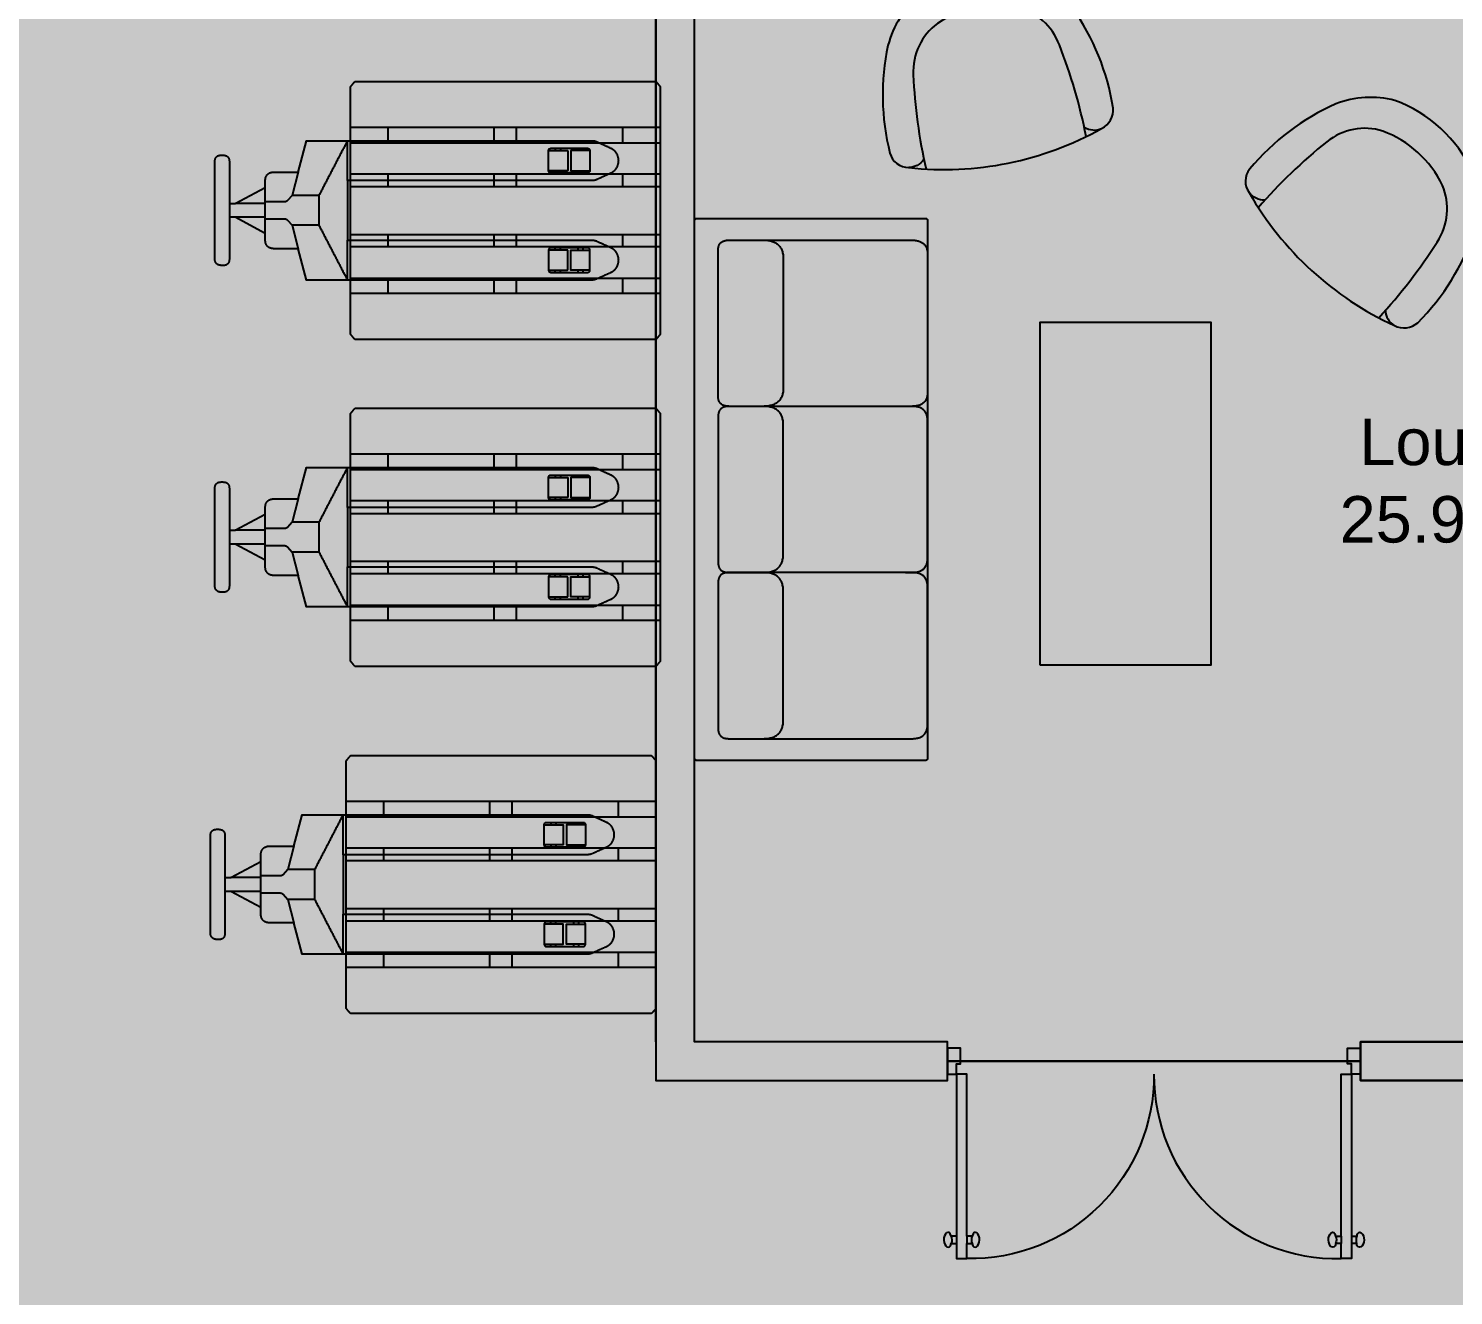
# Model space of a CAD drawing. Header units: metres. Extents: x -17 to 580, y -130 to 19.
# Drawn here: x 97.01 to 102.53, y -47.97 to -43.06 of the extents above; entities that cross this region are included whole.
import ezdxf

# ---------------------------------------------------------------- set-up
doc = ezdxf.new("R2010")
doc.units = ezdxf.units.M
for name, pattern in [('Lounge Zone', [0]), ('Storage Zone 02', [0]), ('Style Black Lines_2', [0]), ('Style Black Lines_4', [0]), ('Style Border  Fill_1', [0]), ('Style Border  Fill_3', [0]), ('Style Border  Fill_4', [0]), ('Style Grey Lines_2', [0]), ('White wall 15cm', [0])]:
    doc.linetypes.add(name, pattern=pattern)
for name, color, linetype, true_color in [('Annotations', 7, 'Continuous', 0x7a8bf7), ('Furniture', 7, 'Continuous', 0x7a8bf7), ('Imported blocks', 7, 'Continuous', 0x7a8bf7), ('Walls', 7, 'Continuous', 0xc7c7c7), ('Zones', 7, 'Continuous', 0x7a8bf7)]:
    doc.layers.add(name, color=color, linetype=linetype, true_color=true_color)
doc.styles.add('Default Tag', font='', dxfattribs={"height": 0.18})
doc.styles.get('Default Tag').set_extended_font_data('arial')

# ---------------------------------------------------------------- blocks, each defined once
blk = doc.blocks.new('Sofa basic L')
at = {"layer": 'Imported blocks', "transparency": 33554483}
h = blk.add_hatch(color=256, dxfattribs=at)
edge = h.paths.add_edge_path(flags=0)
edge.add_spline(control_points=[(-0.9917, -0.4254), (-0.9917, -0.4254), (-0.9918, -0.4254)], knot_values=[0, 0, 0, 1, 1, 1], degree=2, periodic=0)
edge.add_spline(control_points=[(-0.9918, -0.4254), (-1.0246, -0.4254), (-1.0574, -0.4254)], knot_values=[0, 0, 0, 1, 1, 1], degree=2, periodic=0)
edge.add_spline(control_points=[(-1.0574, -0.4254), (-1.0668, -0.4254), (-1.0668, -0.4153)], knot_values=[0, 0, 0, 1, 1, 1], degree=2, periodic=0)
edge.add_spline(control_points=[(-1.0668, -0.4153), (-1.0668, 0.0259), (-1.0668, 0.4671)], knot_values=[0, 0, 0, 1, 1, 1], degree=2, periodic=0)
edge.add_spline(control_points=[(-1.0668, 0.4671), (-1.0668, 0.4772), (-1.0574, 0.4772)], knot_values=[0, 0, 0, 1, 1, 1], degree=2, periodic=0)
edge.add_spline(control_points=[(-1.0574, 0.4772), (-0.2416, 0.4772), (1.0243, 0.4772)], knot_values=[0, 0, 0, 1, 1, 1], degree=2, periodic=0)
edge.add_spline(control_points=[(1.0243, 0.4772), (1.0337, 0.4772), (1.0337, 0.4671)], knot_values=[0, 0, 0, 1, 1, 1], degree=2, periodic=0)
edge.add_spline(control_points=[(1.0337, 0.4671), (1.0337, 0.0259), (1.0337, -0.4153)], knot_values=[0, 0, 0, 1, 1, 1], degree=2, periodic=0)
edge.add_spline(control_points=[(1.0337, -0.4153), (1.0337, -0.4254), (1.0243, -0.4254)], knot_values=[0, 0, 0, 1, 1, 1], degree=2, periodic=0)
edge.add_spline(control_points=[(1.0243, -0.4254), (0.9915, -0.4254), (0.9587, -0.4254)], knot_values=[0, 0, 0, 1, 1, 1], degree=2, periodic=0)
edge.add_spline(control_points=[(0.9587, -0.4254), (0.9586, -0.4254), (0.9586, -0.4254)], knot_values=[0, 0, 0, 1, 1, 1], degree=2, periodic=0)
edge.add_spline(control_points=[(0.9586, -0.4254), (0.9257, -0.4254), (0.8928, -0.4254)], knot_values=[0, 0, 0, 1, 1, 1], degree=2, periodic=0)
edge.add_spline(control_points=[(0.8928, -0.4254), (0.8926, -0.4254), (0.8924, -0.4254)], knot_values=[0, 0, 0, 1, 1, 1], degree=2, periodic=0)
edge.add_spline(control_points=[(0.8924, -0.4254), (0.7505, -0.4254), (0.6086, -0.4254)], knot_values=[0, 0, 0, 1, 1, 1], degree=2, periodic=0)
edge.add_spline(control_points=[(0.6086, -0.4254), (0.5042, -0.4254), (0.3622, -0.4254)], knot_values=[0, 0, 0, 1, 1, 1], degree=2, periodic=0)
edge.add_spline(control_points=[(0.3622, -0.4254), (0.3621, -0.4254), (0.3619, -0.4254)], knot_values=[0, 0, 0, 1, 1, 1], degree=2, periodic=0)
edge.add_spline(control_points=[(0.3619, -0.4254), (0.3054, -0.4254), (0.2489, -0.4254)], knot_values=[0, 0, 0, 1, 1, 1], degree=2, periodic=0)
edge.add_spline(control_points=[(0.2489, -0.4254), (0.2487, -0.4254), (0.2486, -0.4254)], knot_values=[0, 0, 0, 1, 1, 1], degree=2, periodic=0)
edge.add_spline(control_points=[(0.2486, -0.4254), (0.1066, -0.4254), (0.0022, -0.4254)], knot_values=[0, 0, 0, 1, 1, 1], degree=2, periodic=0)
edge.add_spline(control_points=[(0.0022, -0.4254), (-0.1397, -0.4254), (-0.2817, -0.4254)], knot_values=[0, 0, 0, 1, 1, 1], degree=2, periodic=0)
edge.add_spline(control_points=[(-0.2817, -0.4254), (-0.2818, -0.4254), (-0.282, -0.4254)], knot_values=[0, 0, 0, 1, 1, 1], degree=2, periodic=0)
edge.add_spline(control_points=[(-0.282, -0.4254), (-0.3385, -0.4254), (-0.395, -0.4254)], knot_values=[0, 0, 0, 1, 1, 1], degree=2, periodic=0)
edge.add_spline(control_points=[(-0.395, -0.4254), (-0.3952, -0.4254), (-0.3953, -0.4254)], knot_values=[0, 0, 0, 1, 1, 1], degree=2, periodic=0)
edge.add_spline(control_points=[(-0.3953, -0.4254), (-0.5373, -0.4254), (-0.6417, -0.4254)], knot_values=[0, 0, 0, 1, 1, 1], degree=2, periodic=0)
edge.add_spline(control_points=[(-0.6417, -0.4254), (-0.7836, -0.4254), (-0.9256, -0.4254)], knot_values=[0, 0, 0, 1, 1, 1], degree=2, periodic=0)
edge.add_spline(control_points=[(-0.9256, -0.4254), (-0.9257, -0.4254), (-0.9259, -0.4254)], knot_values=[0, 0, 0, 1, 1, 1], degree=2, periodic=0)
edge.add_spline(control_points=[(-0.9259, -0.4254), (-0.9588, -0.4254), (-0.9917, -0.4254)], knot_values=[0, 0, 0, 1, 1, 1], degree=2, periodic=0)
at = {"layer": 'Imported blocks'}
for points in [[(-1.0668, 0.4671), (-1.0668, 0.4772), (-1.0574, 0.4772)], [(-1.0668, -0.4153), (-1.0668, 0.0259), (-1.0668, 0.4671)], [(-1.0574, 0.4772), (-0.2416, 0.4772), (1.0243, 0.4772)], [(1.0243, 0.4772), (1.0337, 0.4772), (1.0337, 0.4671)], [(1.0337, 0.4671), (1.0337, 0.0259), (1.0337, -0.4153)], [(-0.943, 0.3863), (-0.9824, 0.3863), (-0.9824, 0.3438)], [(-0.9824, 0.3438), (-0.9824, 0.2922), (-0.9824, 0.2108)], [(-0.6417, 0.3863), (-0.7924, 0.3863), (-0.943, 0.3863)], [(-0.3779, 0.3863), (-0.5286, 0.3863), (-0.6417, 0.3863)], [(-0.3385, 0.3438), (-0.3385, 0.3863), (-0.3779, 0.3863)], [(-0.2991, 0.3863), (-0.3385, 0.3863), (-0.3385, 0.3438)], [(-0.3385, 0.2108), (-0.3385, 0.2922), (-0.3385, 0.3438)], [(-0.3385, 0.3438), (-0.3385, 0.2922), (-0.3385, 0.2108)], [(0.0022, 0.3863), (-0.1485, 0.3863), (-0.2991, 0.3863)], [(0.266, 0.3863), (0.1153, 0.3863), (0.0022, 0.3863)], [(0.3054, 0.3438), (0.3054, 0.3863), (0.266, 0.3863)], [(0.3054, 0.3438), (0.3054, 0.3863), (0.3448, 0.3863)], [(0.3054, 0.2108), (0.3054, 0.2922), (0.3054, 0.3438)], [(0.3054, 0.2108), (0.3054, 0.2922), (0.3054, 0.3438)], [(0.3448, 0.3863), (0.4954, 0.3863), (0.6086, 0.3863)], [(0.6086, 0.3863), (0.7592, 0.3863), (0.9099, 0.3863)], [(0.9099, 0.3863), (0.9493, 0.3863), (0.9493, 0.3438)], [(0.9493, 0.3438), (0.9493, 0.2922), (0.9493, 0.2108)], [(-0.9824, 0.2108), (-0.9824, 0.1984), (-0.9824, -0.3642)], [(-0.9824, 0.2108), (-0.9824, 0.1337), (-0.9095, 0.1337)], [(-0.4114, 0.1337), (-0.3385, 0.1337), (-0.3385, 0.2108)], [(-0.3385, -0.3394), (-0.3385, -0.0643), (-0.3385, 0.2108)], [(-0.3385, 0.2108), (-0.3385, 0.1337), (-0.2656, 0.1337)], [(0.2325, 0.1337), (0.3054, 0.1337), (0.3054, 0.2108)], [(0.3054, -0.3394), (0.3054, -0.0643), (0.3054, 0.2108)], [(0.3783, 0.1337), (0.3054, 0.1337), (0.3054, 0.2108)], [(0.9493, 0.2108), (0.9493, 0.1337), (0.8763, 0.1337)], [(0.9493, 0.2108), (0.9493, 0.1984), (0.9493, -0.3642)], [(-0.9095, 0.1337), (-0.7924, 0.1337), (-0.6417, 0.1337)], [(-0.6417, 0.1337), (-0.5286, 0.1337), (-0.4114, 0.1337)], [(-0.2656, 0.1337), (-0.1485, 0.1337), (0.0022, 0.1337)], [(0.0022, 0.1337), (0.1153, 0.1337), (0.2325, 0.1337)], [(0.6086, 0.1337), (0.4954, 0.1337), (0.3783, 0.1337)], [(0.8763, 0.1337), (0.7592, 0.1337), (0.6086, 0.1337)], [(-0.9824, -0.3642), (-0.9824, -0.4254), (-0.9256, -0.4254)], [(-0.3953, -0.4254), (-0.3385, -0.4254), (-0.3385, -0.3642)], [(-0.3385, -0.3394), (-0.3385, -0.3518), (-0.3385, -0.3642)], [(-0.3385, -0.3642), (-0.3385, -0.3518), (-0.3385, -0.3394)], [(-0.3385, -0.3642), (-0.3385, -0.4254), (-0.2817, -0.4254)], [(0.2486, -0.4254), (0.3054, -0.4254), (0.3054, -0.3642)], [(0.3054, -0.3642), (0.3054, -0.3518), (0.3054, -0.3394)], [(0.3622, -0.4254), (0.3054, -0.4254), (0.3054, -0.3642)], [(0.9493, -0.3642), (0.9493, -0.4254), (0.8924, -0.4254)], [(-1.0574, -0.4254), (-1.0668, -0.4254), (-1.0668, -0.4153)], [(-0.9918, -0.4254), (-1.0246, -0.4254), (-1.0574, -0.4254)], [(-0.9917, -0.4254), (-0.9917, -0.4254), (-0.9918, -0.4254)], [(-0.9259, -0.4254), (-0.9588, -0.4254), (-0.9917, -0.4254)], [(-0.9256, -0.4254), (-0.9257, -0.4254), (-0.9259, -0.4254)], [(-0.9256, -0.4254), (-0.7836, -0.4254), (-0.6417, -0.4254)], [(-0.6417, -0.4254), (-0.7836, -0.4254), (-0.9256, -0.4254)], [(-0.6417, -0.4254), (-0.5373, -0.4254), (-0.3953, -0.4254)], [(-0.3953, -0.4254), (-0.5373, -0.4254), (-0.6417, -0.4254)], [(-0.395, -0.4254), (-0.3952, -0.4254), (-0.3953, -0.4254)], [(-0.282, -0.4254), (-0.3385, -0.4254), (-0.395, -0.4254)], [(-0.2817, -0.4254), (-0.2818, -0.4254), (-0.282, -0.4254)], [(-0.2817, -0.4254), (-0.1397, -0.4254), (0.0022, -0.4254)], [(0.0022, -0.4254), (-0.1397, -0.4254), (-0.2817, -0.4254)], [(0.0022, -0.4254), (0.1066, -0.4254), (0.2486, -0.4254)], [(0.2486, -0.4254), (0.1066, -0.4254), (0.0022, -0.4254)], [(0.2489, -0.4254), (0.2487, -0.4254), (0.2486, -0.4254)], [(0.3619, -0.4254), (0.3054, -0.4254), (0.2489, -0.4254)], [(0.3622, -0.4254), (0.3621, -0.4254), (0.3619, -0.4254)], [(0.6086, -0.4254), (0.5042, -0.4254), (0.3622, -0.4254)], [(0.6086, -0.4254), (0.5042, -0.4254), (0.3622, -0.4254)], [(0.8924, -0.4254), (0.7505, -0.4254), (0.6086, -0.4254)], [(0.8924, -0.4254), (0.7505, -0.4254), (0.6086, -0.4254)], [(0.8928, -0.4254), (0.8926, -0.4254), (0.8924, -0.4254)], [(0.9586, -0.4254), (0.9257, -0.4254), (0.8928, -0.4254)], [(0.9587, -0.4254), (0.9586, -0.4254), (0.9586, -0.4254)], [(1.0243, -0.4254), (0.9915, -0.4254), (0.9587, -0.4254)], [(1.0337, -0.4153), (1.0337, -0.4254), (1.0243, -0.4254)]]:
    blk.add_open_spline(points, degree=2, dxfattribs=at)
blk = doc.blocks.new('Double door EU 150')
at = {"layer": 'Imported blocks', "transparency": 33554483}
h = blk.add_hatch(color=256, dxfattribs=at)
edge = h.paths.add_edge_path(flags=0)
edge.add_spline(control_points=[(-0.6759, 0.6931), (-0.6756, 0.6809), (-0.6799, 0.6697), (-0.6867, 0.6651)], knot_values=[0, 0, 0, 0, 1, 1, 1, 1], degree=3, periodic=0)
edge.add_spline(control_points=[(-0.6867, 0.6651), (-0.6935, 0.6605), (-0.7013, 0.6634), (-0.7037, 0.6776)], knot_values=[0, 0, 0, 0, 1, 1, 1, 1], degree=3, periodic=0)
edge.add_line((-0.7037, 0.6776), (-0.7249, 0.6777))
edge.add_line((-0.7249, 0.6777), (-0.725, 0.0501))
edge.add_line((-0.725, 0.0501), (-0.765, 0.0501))
edge.add_line((-0.765, 0.0501), (-0.765, 0.6777))
edge.add_line((-0.765, 0.6777), (-0.7863, 0.6777))
edge.add_spline(control_points=[(-0.7863, 0.6777), (-0.7886, 0.6634), (-0.7964, 0.6605), (-0.8032, 0.6651)], knot_values=[0, 0, 0, 0, 1, 1, 1, 1], degree=3, periodic=0)
edge.add_spline(control_points=[(-0.8032, 0.6651), (-0.81, 0.6697), (-0.8143, 0.6809), (-0.8141, 0.6931)], knot_values=[0, 0, 0, 0, 1, 1, 1, 1], degree=3, periodic=0)
edge.add_spline(control_points=[(-0.8141, 0.6931), (-0.8138, 0.7053), (-0.8089, 0.7159), (-0.8019, 0.7196)], knot_values=[0, 0, 0, 0, 1, 1, 1, 1], degree=3, periodic=0)
edge.add_spline(control_points=[(-0.8019, 0.7196), (-0.795, 0.7233), (-0.7871, 0.7208), (-0.7852, 0.7063)], knot_values=[0, 0, 0, 0, 1, 1, 1, 1], degree=3, periodic=0)
edge.add_line((-0.7852, 0.7063), (-0.765, 0.7063))
edge.add_line((-0.765, 0.7063), (-0.765, 0.7651))
edge.add_line((-0.765, 0.7651), (-0.725, 0.7651))
edge.add_line((-0.725, 0.7651), (-0.725, 0.7063))
edge.add_line((-0.725, 0.7063), (-0.7048, 0.7063))
edge.add_spline(control_points=[(-0.7048, 0.7063), (-0.7028, 0.7208), (-0.695, 0.7233), (-0.688, 0.7196)], knot_values=[0, 0, 0, 0, 1, 1, 1, 1], degree=3, periodic=0)
edge.add_spline(control_points=[(-0.688, 0.7196), (-0.681, 0.7159), (-0.6762, 0.7052), (-0.6759, 0.6931)], knot_values=[0, 0, 0, 0, 1, 1, 1, 1], degree=3, periodic=0)
h = blk.add_hatch(color=256, dxfattribs=at)
edge = h.paths.add_edge_path(flags=0)
edge.add_spline(control_points=[(0.6759, 0.693), (0.6756, 0.6808), (0.68, 0.6696), (0.6868, 0.665)], knot_values=[0, 0, 0, 0, 1, 1, 1, 1], degree=3, periodic=0)
edge.add_spline(control_points=[(0.6868, 0.665), (0.6936, 0.6604), (0.7014, 0.6633), (0.7037, 0.6776)], knot_values=[0, 0, 0, 0, 1, 1, 1, 1], degree=3, periodic=0)
edge.add_line((0.7037, 0.6776), (0.725, 0.6776))
edge.add_line((0.725, 0.6776), (0.725, 0.05))
edge.add_line((0.725, 0.05), (0.765, 0.05))
edge.add_line((0.765, 0.05), (0.7651, 0.6776))
edge.add_line((0.7651, 0.6776), (0.7863, 0.6775))
edge.add_spline(control_points=[(0.7863, 0.6775), (0.7887, 0.6633), (0.7965, 0.6604), (0.8033, 0.665)], knot_values=[0, 0, 0, 0, 1, 1, 1, 1], degree=3, periodic=0)
edge.add_spline(control_points=[(0.8033, 0.665), (0.8101, 0.6696), (0.8144, 0.6808), (0.8141, 0.693)], knot_values=[0, 0, 0, 0, 1, 1, 1, 1], degree=3, periodic=0)
edge.add_spline(control_points=[(0.8141, 0.693), (0.8138, 0.7051), (0.809, 0.7158), (0.802, 0.7195)], knot_values=[0, 0, 0, 0, 1, 1, 1, 1], degree=3, periodic=0)
edge.add_spline(control_points=[(0.802, 0.7195), (0.795, 0.7232), (0.7872, 0.7207), (0.7852, 0.7062)], knot_values=[0, 0, 0, 0, 1, 1, 1, 1], degree=3, periodic=0)
edge.add_line((0.7852, 0.7062), (0.765, 0.7062))
edge.add_line((0.765, 0.7062), (0.765, 0.765))
edge.add_line((0.765, 0.765), (0.725, 0.765))
edge.add_line((0.725, 0.765), (0.725, 0.7062))
edge.add_line((0.725, 0.7062), (0.7048, 0.7062))
edge.add_spline(control_points=[(0.7048, 0.7062), (0.7029, 0.7207), (0.695, 0.7232), (0.6881, 0.7195)], knot_values=[0, 0, 0, 0, 1, 1, 1, 1], degree=3, periodic=0)
edge.add_spline(control_points=[(0.6881, 0.7195), (0.6811, 0.7158), (0.6762, 0.7052), (0.6759, 0.693)], knot_values=[0, 0, 0, 0, 1, 1, 1, 1], degree=3, periodic=0)
for points in [[(-0.8, -0.0499), (-0.8, 0.0501), (-0.765, 0.0501), (-0.765, 0.0101), (-0.75, 0.0101), (-0.75, -0.0499), (-0.8, -0.0499)], [(0.8, -0.05), (0.8, 0.05), (0.765, 0.05), (0.765, 0.01), (0.75, 0.01), (0.75, -0.05), (0.8, -0.05)]]:
    blk.add_hatch(color=256, dxfattribs=at).paths.add_polyline_path(points, flags=0)
at = {"layer": 'Imported blocks', "linetype": 'Style Border  Fill_3'}
for points in [[(-0.7852, 0.7063), (-0.765, 0.7063), (-0.765, 0.7651), (-0.725, 0.7651), (-0.725, 0.7063), (-0.7048, 0.7063)], [(0.7852, 0.7062), (0.765, 0.7062), (0.765, 0.765), (0.725, 0.765), (0.725, 0.7062), (0.7048, 0.7062)], [(-0.7037, 0.6776), (-0.7249, 0.6777), (-0.725, 0.0501), (-0.765, 0.0501), (-0.765, 0.6777), (-0.7863, 0.6777)], [(0.7037, 0.6776), (0.725, 0.6776), (0.725, 0.05), (0.765, 0.05), (0.7651, 0.6776), (0.7863, 0.6775)]]:
    blk.add_lwpolyline(points, dxfattribs=at)
at = {"layer": 'Imported blocks', "linetype": 'Style Grey Lines_2'}
blk.add_lwpolyline([(0, 0.0501, 0.422816), (-0.725, 0.7651)], format="xyb", dxfattribs=at)
at = {"layer": 'Imported blocks', "linetype": 'Style Black Lines_2'}
for points in [[(-0.7863, 0.6777, 0.201184), (-0.7852, 0.7063)], [(-0.7037, 0.6777, -0.240311), (-0.7037, 0.7063)], [(0.7037, 0.6776, 0.240311), (0.7037, 0.7062)], [(0.7863, 0.6775, -0.201184), (0.7852, 0.7062)]]:
    blk.add_lwpolyline(points, format="xyb", dxfattribs=at)
for points in [[(-0.765, 0.6777), (-0.765, 0.7063)], [(-0.7249, 0.6777), (-0.7249, 0.7063)], [(0.725, 0.6776), (0.725, 0.7062)], [(0.7651, 0.6776), (0.7651, 0.7062)]]:
    blk.add_lwpolyline(points, dxfattribs=at)
at = {"layer": 'Imported blocks', "linetype": 'Style Border  Fill_3'}
for points in [[(-0.8, -0.0499), (-0.8, 0.0501), (-0.765, 0.0501), (-0.765, 0.0101), (-0.75, 0.0101), (-0.75, -0.0499), (-0.8, -0.0499)], [(0.8, -0.05), (0.8, 0.05), (0.765, 0.05), (0.765, 0.01), (0.75, 0.01), (0.75, -0.05), (0.8, -0.05)]]:
    blk.add_lwpolyline(points, close=True, dxfattribs=at)
at = {"layer": 'Imported blocks', "extrusion": (0, 0, -1)}
blk.add_ellipse((0.7097, 0.0555), major_axis=(0, 0.7097), ratio=1, start_param=4.704692, end_param=6.304769, dxfattribs=at)
at = {"layer": 'Imported blocks'}
for points in [[(-0.8141, 0.6931), (-0.8138, 0.7053), (-0.8089, 0.7159), (-0.8019, 0.7196)], [(-0.8019, 0.7196), (-0.795, 0.7233), (-0.7871, 0.7208), (-0.7852, 0.7063)], [(-0.7048, 0.7063), (-0.7028, 0.7208), (-0.695, 0.7233), (-0.688, 0.7196)], [(-0.688, 0.7196), (-0.681, 0.7159), (-0.6762, 0.7052), (-0.6759, 0.6931)], [(0.6881, 0.7195), (0.6811, 0.7158), (0.6762, 0.7052), (0.6759, 0.693)], [(0.7048, 0.7062), (0.7029, 0.7207), (0.695, 0.7232), (0.6881, 0.7195)], [(0.802, 0.7195), (0.795, 0.7232), (0.7872, 0.7207), (0.7852, 0.7062)], [(0.8141, 0.693), (0.8138, 0.7051), (0.809, 0.7158), (0.802, 0.7195)], [(-0.8032, 0.6651), (-0.81, 0.6697), (-0.8143, 0.6809), (-0.8141, 0.6931)], [(-0.7863, 0.6777), (-0.7886, 0.6634), (-0.7964, 0.6605), (-0.8032, 0.6651)], [(-0.6867, 0.6651), (-0.6935, 0.6605), (-0.7013, 0.6634), (-0.7037, 0.6776)], [(-0.6759, 0.6931), (-0.6756, 0.6809), (-0.6799, 0.6697), (-0.6867, 0.6651)], [(0.6759, 0.693), (0.6756, 0.6808), (0.68, 0.6696), (0.6868, 0.665)], [(0.6868, 0.665), (0.6936, 0.6604), (0.7014, 0.6633), (0.7037, 0.6776)], [(0.7863, 0.6775), (0.7887, 0.6633), (0.7965, 0.6604), (0.8033, 0.665)], [(0.8033, 0.665), (0.8101, 0.6696), (0.8144, 0.6808), (0.8141, 0.693)]]:
    blk.add_open_spline(points, degree=3, dxfattribs=at)
blk = doc.blocks.new('Armchair basic')
at = {"layer": 'Imported blocks', "transparency": 33554483}
h = blk.add_hatch(color=256, dxfattribs=at)
edge = h.paths.add_edge_path(flags=0)
edge.add_ellipse((0.0078, 0.9377), major_axis=(0, 1.305), ratio=0.97798, start_angle=162.4487, end_angle=197.2313)
edge.add_ellipse((0.3656, -0.2291), major_axis=(0, 0.0823), ratio=0.97798, start_angle=194.589, end_angle=262.5835)
edge.add_ellipse((-0.4276, -0.1969), major_axis=(0, 0.8936), ratio=0.97798, start_angle=267.2559, end_angle=294.325)
edge.add_ellipse((0.0395, -0.0005), major_axis=(0, 0.378), ratio=0.97798, start_angle=297.0233, end_angle=332.7113)
edge.add_ellipse((0.0015, -0.1898), major_axis=(0, 0.5664), ratio=0.97798, start_angle=337.9968, end_angle=381.3828)
edge.add_ellipse((-0.0304, 0.001), major_axis=(0, 0.3789), ratio=0.97798, start_angle=27.3263, end_angle=62.9302)
edge.add_ellipse((0.4482, -0.197), major_axis=(0, 0.906), ratio=0.97798, start_angle=65.8631, end_angle=92.5562)
edge.add_ellipse((-0.3632, -0.2323), major_axis=(0, 0.0756), ratio=0.97798, start_angle=93.9226, end_angle=169.1731)
at = {"layer": 'Imported blocks'}
for centre, major_axis, start_param, end_param in [((0.0015, -0.1898), (0, 0.5664), 5.899157, 6.656386), ((-0.0304, 0.001), (0, 0.3789), 0.476934, 1.098339), ((0.0395, -0.0005), (0, 0.378), 5.184034, 5.806908), ((0.0016, -0.1906), (0, 0.4389), 5.910241, 6.656129), ((0.4482, -0.197), (0, 0.906), 1.149528, 1.615411), ((-0.0615, 0.0046), (0, 0.2339), 0.420357, 1.411118), ((0.0651, 0.005), (0, 0.2333), 4.870752, 5.864162), ((-0.4276, -0.1969), (0, 0.8936), 4.664495, 5.13694), ((1.6728, -0.2819), (0, 2.0302), 1.410657, 1.592819), ((-1.6772, -0.314), (0, 2.0432), 4.706214, 4.887422), ((-0.3632, -0.2323), (0, 0.0756), 1.639259, 2.952627), ((0.3656, -0.2291), (0, 0.0823), 3.396218, 4.582947), ((0.0078, 0.9377), (0, 1.305), 2.835265, 3.442335), ((0.3715, -0.2349), (0, 0.0752), 2.382792, 3.331554)]:
    blk.add_ellipse(centre, major_axis=major_axis, ratio=0.97798, start_param=start_param, end_param=end_param, dxfattribs=at)
at = {"layer": 'Imported blocks', "extrusion": (0, 0, -1)}
blk.add_ellipse((-0.363, -0.2327), major_axis=(0, 0.0752), ratio=0.97798, start_param=2.382792, end_param=3.331554, dxfattribs=at)
blk = doc.blocks.new('Hydraulic pallet truck')
at = {"layer": 'Imported blocks', "transparency": 33554483}
h = blk.add_hatch(color=256, dxfattribs=at)
edge = h.paths.add_edge_path(flags=0)
edge.add_line((0.3841, 0.8669), (1.332, 0.8669))
edge.add_line((1.332, 0.8669), (1.332, 1.0976))
edge.add_line((1.332, 1.0976), (0.3841, 1.0976))
edge.add_spline(control_points=[(0.3841, 1.0976), (0.3746, 1.0976), (0.366, 1.1015)], knot_values=[0, 0, 0, 1, 1, 1], degree=2, periodic=0)
edge.add_spline(control_points=[(0.366, 1.1015), (0.339, 1.1137), (0.312, 1.1259)], knot_values=[0, 0, 0, 1, 1, 1], degree=2, periodic=0)
edge.add_spline(control_points=[(0.312, 1.1259), (0.3003, 1.1312), (0.2933, 1.142)], knot_values=[0, 0, 0, 1, 1, 1], degree=2, periodic=0)
edge.add_spline(control_points=[(0.2933, 1.142), (0.2718, 1.1749), (0.2933, 1.2079)], knot_values=[0, 0, 0, 1, 1, 1], degree=2, periodic=0)
edge.add_spline(control_points=[(0.2933, 1.2079), (0.3003, 1.2186), (0.312, 1.2239)], knot_values=[0, 0, 0, 1, 1, 1], degree=2, periodic=0)
edge.add_spline(control_points=[(0.312, 1.2239), (0.339, 1.2361), (0.366, 1.2483)], knot_values=[0, 0, 0, 1, 1, 1], degree=2, periodic=0)
edge.add_spline(control_points=[(0.366, 1.2483), (0.3746, 1.2522), (0.3841, 1.2522)], knot_values=[0, 0, 0, 1, 1, 1], degree=2, periodic=0)
edge.add_line((0.3841, 1.2522), (1.491, 1.2522))
edge.add_line((1.491, 1.2522), (1.5224, 1.1309))
edge.add_line((1.5224, 1.1309), (1.6142, 1.1309))
edge.add_spline(control_points=[(1.6142, 1.1309), (1.6507, 1.1309), (1.6507, 1.0943)], knot_values=[0, 0, 0, 1, 1, 1], degree=2, periodic=0)
edge.add_line((1.6507, 1.0943), (1.6507, 1.0713))
edge.add_line((1.6507, 1.0713), (1.7671, 1.0091))
edge.add_line((1.7671, 1.0091), (1.7896, 1.0091))
edge.add_line((1.7896, 1.0091), (1.7896, 1.1708))
edge.add_spline(control_points=[(1.7896, 1.1708), (1.7896, 1.1959), (1.8148, 1.1959)], knot_values=[0, 0, 0, 1, 1, 1], degree=2, periodic=0)
edge.add_spline(control_points=[(1.8148, 1.1959), (1.8457, 1.1959), (1.8457, 1.1708)], knot_values=[0, 0, 0, 1, 1, 1], degree=2, periodic=0)
edge.add_spline(control_points=[(1.8457, 1.1708), (1.8457, 0.9822), (1.8457, 0.7937)], knot_values=[0, 0, 0, 1, 1, 1], degree=2, periodic=0)
edge.add_spline(control_points=[(1.8457, 0.7937), (1.8457, 0.7685), (1.8205, 0.7685)], knot_values=[0, 0, 0, 1, 1, 1], degree=2, periodic=0)
edge.add_spline(control_points=[(1.8205, 0.7685), (1.8176, 0.7685), (1.8148, 0.7685)], knot_values=[0, 0, 0, 1, 1, 1], degree=2, periodic=0)
edge.add_spline(control_points=[(1.8148, 0.7685), (1.7896, 0.7685), (1.7896, 0.7937)], knot_values=[0, 0, 0, 1, 1, 1], degree=2, periodic=0)
edge.add_line((1.7896, 0.7937), (1.7896, 0.9554))
edge.add_line((1.7896, 0.9554), (1.7671, 0.9554))
edge.add_line((1.7671, 0.9554), (1.6507, 0.8932))
edge.add_line((1.6507, 0.8932), (1.6507, 0.8701))
edge.add_spline(control_points=[(1.6507, 0.8701), (1.6507, 0.8336), (1.6142, 0.8336)], knot_values=[0, 0, 0, 1, 1, 1], degree=2, periodic=0)
edge.add_line((1.6142, 0.8336), (1.5224, 0.8336))
edge.add_line((1.5224, 0.8336), (1.491, 0.7122))
edge.add_line((1.491, 0.7122), (0.3841, 0.7122))
edge.add_spline(control_points=[(0.3841, 0.7122), (0.3746, 0.7122), (0.366, 0.7161)], knot_values=[0, 0, 0, 1, 1, 1], degree=2, periodic=0)
edge.add_spline(control_points=[(0.366, 0.7161), (0.339, 0.7283), (0.312, 0.7406)], knot_values=[0, 0, 0, 1, 1, 1], degree=2, periodic=0)
edge.add_spline(control_points=[(0.312, 0.7406), (0.3003, 0.7458), (0.2933, 0.7566)], knot_values=[0, 0, 0, 1, 1, 1], degree=2, periodic=0)
edge.add_spline(control_points=[(0.2933, 0.7566), (0.2718, 0.7896), (0.2933, 0.8225)], knot_values=[0, 0, 0, 1, 1, 1], degree=2, periodic=0)
edge.add_spline(control_points=[(0.2933, 0.8225), (0.3003, 0.8333), (0.312, 0.8386)], knot_values=[0, 0, 0, 1, 1, 1], degree=2, periodic=0)
edge.add_spline(control_points=[(0.312, 0.8386), (0.339, 0.8508), (0.366, 0.863)], knot_values=[0, 0, 0, 1, 1, 1], degree=2, periodic=0)
edge.add_spline(control_points=[(0.366, 0.863), (0.3746, 0.8669), (0.3841, 0.8669)], knot_values=[0, 0, 0, 1, 1, 1], degree=2, periodic=0)
h = blk.add_hatch(color=256, dxfattribs=at)
edge = h.paths.add_edge_path(flags=0)
edge.add_spline(control_points=[(1.8148, 1.1959), (1.8176, 1.1959), (1.8205, 1.1959)], knot_values=[0, 0, 0, 1, 1, 1], degree=2, periodic=0)
edge.add_line((1.8205, 1.1959), (1.8148, 1.1959))
at = {"layer": 'Imported blocks', "linetype": 'Style Grey Lines_2'}
for points in [[(0.12, 1.3046), (1.32, 1.3046)], [(0.2654, 1.3046), (0.2654, 1.2452)], [(0.6765, 1.3046), (0.6765, 1.2452)], [(0.7635, 1.3046), (0.7635, 1.2452)], [(1.1746, 1.3046), (1.1746, 1.2452)], [(1.32, 1.2452), (0.12, 1.2452)], [(0.12, 1.1241), (1.32, 1.1241)], [(0.2654, 1.1241), (0.2654, 1.0757)], [(0.6765, 1.1241), (0.6765, 1.0757)], [(0.7635, 1.1241), (0.7635, 1.0757)], [(1.1746, 1.1241), (1.1746, 1.0757)], [(1.32, 1.0757), (0.12, 1.0757)], [(1.32, 0.89), (0.12, 0.89)], [(0.2654, 0.89), (0.2654, 0.8415)], [(0.6765, 0.89), (0.6765, 0.8415)], [(0.7635, 0.89), (0.7635, 0.8415)], [(1.1746, 0.89), (1.1746, 0.8415)], [(0.12, 0.8415), (1.32, 0.8415)], [(1.32, 0.7205), (0.12, 0.7205)], [(0.2654, 0.7205), (0.2654, 0.6611)], [(0.6765, 0.7205), (0.6765, 0.6611)], [(0.7635, 0.7205), (0.7635, 0.6611)], [(1.1746, 0.7205), (1.1746, 0.6611)], [(0.12, 0.6611), (1.32, 0.6611)]]:
    blk.add_lwpolyline(points, dxfattribs=at)
at = {"layer": 'Imported blocks', "linetype": 'Style Border  Fill_1'}
for points in [[(0.3841, 1.2522), (1.491, 1.2522), (1.5224, 1.1309), (1.6142, 1.1309)], [(1.6507, 1.0943), (1.6507, 1.0713), (1.7671, 1.0091), (1.7896, 1.0091), (1.7896, 1.1708)], [(0.3841, 0.8669), (1.332, 0.8669), (1.332, 1.0976), (0.3841, 1.0976)], [(1.7896, 0.7937), (1.7896, 0.9554), (1.7671, 0.9554), (1.6507, 0.8932), (1.6507, 0.8701)], [(1.6142, 0.8336), (1.5224, 0.8336), (1.491, 0.7122), (0.3841, 0.7122)]]:
    blk.add_lwpolyline(points, dxfattribs=at)
at = {"layer": 'Imported blocks', "linetype": 'Style Black Lines_4'}
blk.add_lwpolyline([(0.3929, 1.1361, 0.414214), (0.402, 1.127), (0.5438, 1.127, 0.414214), (0.5528, 1.1361), (0.5528, 1.2138, 0.414214), (0.5438, 1.2228), (0.402, 1.2228, 0.414214), (0.3929, 1.2138), (0.3929, 1.1361)], format="xyb", close=True, dxfattribs=at)
for points in [[(0.4184, 1.2228), (0.4184, 1.2138)], [(0.4385, 1.2228), (0.4385, 1.2138)], [(0.5072, 1.2228), (0.5072, 1.2138)], [(0.5274, 1.2228), (0.5274, 1.2138)], [(0.4184, 1.1361), (0.4184, 1.127)], [(0.4385, 1.1361), (0.4385, 1.127)], [(0.5072, 1.1361), (0.5072, 1.127)], [(0.5274, 1.1361), (0.5274, 1.127)], [(1.5644, 1.02), (1.5459, 1.0401), (1.5224, 1.1309)], [(1.4425, 1.0401), (1.5459, 1.0401)], [(1.6507, 1.0152), (1.5752, 1.0152)], [(1.6507, 1.0091), (1.7671, 1.0091)], [(1.5224, 0.8336), (1.5459, 0.9244), (1.5644, 0.9445)], [(1.5752, 0.9492), (1.6507, 0.9492)], [(1.6507, 0.9554), (1.7671, 0.9554)], [(1.4425, 0.9244), (1.5459, 0.9244)], [(0.3929, 0.7507), (0.3929, 0.8284)], [(0.402, 0.8374), (0.5438, 0.8374)], [(0.4184, 0.8284), (0.4184, 0.8374)], [(0.4385, 0.8284), (0.4385, 0.8374)], [(0.5072, 0.8284), (0.5072, 0.8374)], [(0.5274, 0.8284), (0.5274, 0.8374)], [(0.5528, 0.8284), (0.5528, 0.7507)], [(0.5438, 0.7417), (0.402, 0.7417)], [(0.4184, 0.7417), (0.4184, 0.7507)], [(0.4385, 0.7417), (0.4385, 0.7507)], [(0.5072, 0.7417), (0.5072, 0.7507)], [(0.5274, 0.7417), (0.5274, 0.7507)]]:
    blk.add_lwpolyline(points, dxfattribs=at)
for points in [[(1.5752, 1.0152, -0.209571), (1.5644, 1.02)], [(1.5644, 0.9445, -0.209571), (1.5752, 0.9492)], [(0.3929, 0.8284, -0.414214), (0.402, 0.8374)], [(0.5438, 0.8374, -0.414214), (0.5528, 0.8284)], [(0.402, 0.7417, -0.414214), (0.3929, 0.7507)], [(0.5528, 0.7507, -0.414214), (0.5438, 0.7417)]]:
    blk.add_lwpolyline(points, format="xyb", dxfattribs=at)
at = {"layer": 'Imported blocks'}
for points in [[(0.12, 1.4623), (0.1285, 1.4726), (0.137, 1.4828)], [(0.12, 0.5034), (0.12, 0.9828), (0.12, 1.4623)], [(0.137, 1.4828), (0.72, 1.4828), (1.303, 1.4828)], [(1.303, 1.4828), (1.3115, 1.4726), (1.32, 1.4623)], [(1.32, 1.4623), (1.32, 0.9828), (1.32, 0.5034)], [(0.2933, 1.2079), (0.3003, 1.2186), (0.312, 1.2239)], [(0.312, 1.2239), (0.339, 1.2361), (0.366, 1.2483)], [(0.366, 1.2483), (0.3746, 1.2522), (0.3841, 1.2522)], [(1.4425, 1.0401), (1.3873, 1.1462), (1.332, 1.2522)], [(1.332, 1.2522), (1.332, 1.1749), (1.332, 1.0976)], [(0.2933, 1.142), (0.2718, 1.1749), (0.2933, 1.2079)], [(0.3929, 1.2138), (0.4295, 1.2138), (0.4661, 1.2138)], [(0.4661, 1.2138), (0.467, 1.2138), (0.467, 1.2119)], [(0.467, 1.2119), (0.467, 1.1749), (0.467, 1.1379)], [(0.4796, 1.2138), (0.4787, 1.2138), (0.4787, 1.2119)], [(0.4787, 1.2119), (0.4787, 1.1749), (0.4787, 1.1379)], [(0.5528, 1.2138), (0.5162, 1.2138), (0.4796, 1.2138)], [(1.7896, 1.1708), (1.7896, 1.1959), (1.8148, 1.1959)], [(1.8148, 1.1959), (1.8176, 1.1959), (1.8205, 1.1959)], [(1.8148, 1.1959), (1.8457, 1.1959), (1.8457, 1.1708)], [(1.8457, 1.1708), (1.8457, 0.9822), (1.8457, 0.7937)], [(0.312, 1.1259), (0.3003, 1.1312), (0.2933, 1.142)], [(0.366, 1.1015), (0.339, 1.1137), (0.312, 1.1259)], [(0.4661, 1.1361), (0.4295, 1.1361), (0.3929, 1.1361)], [(0.467, 1.1379), (0.467, 1.1361), (0.4661, 1.1361)], [(0.4787, 1.1379), (0.4787, 1.1361), (0.4796, 1.1361)], [(0.4796, 1.1361), (0.5162, 1.1361), (0.5528, 1.1361)], [(1.6142, 1.1309), (1.6507, 1.1309), (1.6507, 1.0943)], [(0.3841, 1.0976), (0.3746, 1.0976), (0.366, 1.1015)], [(1.6507, 1.0713), (1.6507, 0.9822), (1.6507, 0.8932)], [(1.4425, 0.9244), (1.4425, 0.9822), (1.4425, 1.0401)], [(1.7896, 0.9554), (1.7896, 0.9822), (1.7896, 1.0091)], [(1.332, 0.7122), (1.3873, 0.8183), (1.4425, 0.9244)], [(0.2933, 0.8225), (0.3003, 0.8333), (0.312, 0.8386)], [(0.312, 0.8386), (0.339, 0.8508), (0.366, 0.863)], [(0.366, 0.863), (0.3746, 0.8669), (0.3841, 0.8669)], [(0.4661, 0.8284), (0.4295, 0.8284), (0.3929, 0.8284)], [(0.467, 0.8266), (0.467, 0.8284), (0.4661, 0.8284)], [(0.4787, 0.8266), (0.4787, 0.8284), (0.4796, 0.8284)], [(0.4796, 0.8284), (0.5162, 0.8284), (0.5528, 0.8284)], [(1.332, 0.8669), (1.332, 0.7896), (1.332, 0.7122)], [(1.6507, 0.8701), (1.6507, 0.8336), (1.6142, 0.8336)], [(0.2933, 0.7566), (0.2718, 0.7896), (0.2933, 0.8225)], [(0.467, 0.7526), (0.467, 0.7896), (0.467, 0.8266)], [(0.4787, 0.7526), (0.4787, 0.7896), (0.4787, 0.8266)], [(1.8148, 0.7685), (1.7896, 0.7685), (1.7896, 0.7937)], [(1.8457, 0.7937), (1.8457, 0.7685), (1.8205, 0.7685)], [(0.312, 0.7406), (0.3003, 0.7458), (0.2933, 0.7566)], [(0.366, 0.7161), (0.339, 0.7283), (0.312, 0.7406)], [(0.3929, 0.7507), (0.4295, 0.7507), (0.4661, 0.7507)], [(0.4661, 0.7507), (0.467, 0.7507), (0.467, 0.7526)], [(0.4796, 0.7507), (0.4787, 0.7507), (0.4787, 0.7526)], [(0.5528, 0.7507), (0.5162, 0.7507), (0.4796, 0.7507)], [(1.8205, 0.7685), (1.8176, 0.7685), (1.8148, 0.7685)], [(0.3841, 0.7122), (0.3746, 0.7122), (0.366, 0.7161)], [(0.137, 0.4828), (0.1285, 0.4931), (0.12, 0.5034)], [(1.32, 0.5034), (1.3115, 0.4931), (1.303, 0.4828)], [(1.303, 0.4828), (0.72, 0.4828), (0.137, 0.4828)]]:
    blk.add_open_spline(points, degree=2, dxfattribs=at)

msp = doc.modelspace()

# ---------------------------------------------------------------- hatches: boundary and pattern name
at = {"layer": 'Walls', "transparency": 33554483}
h = msp.add_hatch(color=256, dxfattribs=at)
h.paths.add_polyline_path([(99.4387779, -46.9868103), (99.4387779, -42.6858727), (99.5887779, -42.6858727), (99.5887779, -46.9868103), (99.4387779, -46.9868103)], flags=0)
h.paths.add_polyline_path([(99.4387779, -42.5358727), (99.4387779, -42.0222619), (99.5887779, -42.0222619), (99.5887779, -42.5358727), (99.4387779, -42.5358727)], flags=0)
h.paths.add_polyline_path([(99.4387779, -41.0223454), (99.4387779, -40.4167884), (99.5887779, -40.4167884), (99.5887779, -41.0223454), (99.4387779, -41.0223454)], flags=0)
h.paths.add_polyline_path([(99.4387779, -40.3167884), (99.4387779, -39.7091697), (99.5887779, -39.7091697), (99.5887779, -40.3167884), (99.4387779, -40.3167884)], flags=0)
h.paths.add_polyline_path([(99.4387779, -38.7092532), (99.4387779, -38.197704), (99.5887779, -38.197704), (99.5887779, -38.7092532), (99.4387779, -38.7092532)], flags=0)
h.paths.add_polyline_path([(99.4387779, -38.047704), (99.4387779, -37.6869945), (99.5887779, -37.6869945), (99.5887779, -38.047704), (99.4387779, -38.047704)], flags=0)
h.paths.add_polyline_path([(99.4387779, -36.687078), (99.4387779, -36.5210753), (99.5887779, -36.5210753), (99.5887779, -36.687078), (99.4387779, -36.687078)], flags=0)
h.paths.add_polyline_path([(99.4387779, -36.3710753), (99.4387779, -32.8236523), (99.5887779, -32.8236523), (99.5887779, -36.3710753), (99.4387779, -36.3710753)], flags=0)
msp.add_hatch(color=256, dxfattribs=at).paths.add_polyline_path([(100.9266573, -45.526302), (101.5903068, -45.526302), (101.5903068, -44.199003), (100.9266573, -44.199003), (100.9266573, -45.526302)], flags=0)
h = msp.add_hatch(color=256, dxfattribs=at)
h.paths.add_polyline_path([(99.4387779, -47.1368103), (99.4387779, -46.9868103), (99.5887779, -46.9868103), (100.5683151, -46.9868103), (100.5683151, -47.1368103), (99.4387779, -47.1368103)], flags=0)
h.paths.add_polyline_path([(102.1682934, -47.1368103), (102.1682934, -46.9868103), (105.1431264, -46.9868103), (105.3857655, -46.9868103), (105.3857655, -47.1368103), (105.1246091, -47.1368103), (102.1682934, -47.1368103)], flags=0)
at = {"layer": 'Zones', "transparency": 33554483}
for points in [[(79.0554885, -32.8236521), (79.0554885, -32.832611), (79.5538957, -32.832611), (79.5538957, -32.8236521), (99.4387779, -32.8236523), (99.4387779, -36.687078), (99.5137779, -36.687078), (99.5137779, -37.6869945), (99.4387779, -37.6869945), (99.4387779, -38.7092532), (99.5137779, -38.7092532), (99.5137779, -39.7091697), (99.4387779, -39.7091697), (99.4387779, -41.0223454), (99.5137779, -41.0223454), (99.5137779, -42.0222619), (99.4387779, -42.0222619), (99.4387779, -47.1368103), (100.5683151, -47.1368103), (100.5683151, -47.0618103), (102.1682934, -47.0618103), (102.1682934, -47.1368103), (105.1246091, -47.1368103), (105.0399472, -47.8226166), (105.2880638, -47.8532462), (105.0920367, -49.4411706), (104.8439202, -49.4105409), (104.164533, -54.9139407), (102.4943581, -54.9139407), (102.4943581, -55.1639407), (100.584146, -55.1639407), (100.584146, -54.9139407), (99.0495688, -54.9139407), (99.0495688, -52.330623), (97.6432475, -52.330623), (97.6432475, -52.580623), (93.4458824, -52.580623), (93.4458824, -52.330623), (91.1312676, -52.330623), (91.1312676, -52.580623), (86.9339025, -52.580623), (86.9339025, -52.330623), (84.6503006, -52.330623), (84.6503006, -52.580623), (80.4529354, -52.580623), (80.4529354, -52.330623), (78.1847839, -52.330623), (78.1847839, -52.580623), (73.9874188, -52.580623), (73.9874188, -52.330623), (66.5534728, -52.330623), (66.5534062, -50.5732081), (66.3034062, -50.5732176), (66.3034062, -44.8232176), (66.5538957, -44.8232176), (66.5538957, -44.3232176), (66.5534062, -32.5732176), (72.6675542, -32.5736359), (72.6675542, -32.7992579), (72.9041373, -32.7992579), (72.9041373, -32.8236521), (79.0554885, -32.8236521)], [(105.6975981, -44.5357991), (105.4494816, -44.5051695), (105.3844252, -45.0321608), (105.6325417, -45.0627904), (105.4487638, -46.5514898), (105.2006473, -46.5208602), (105.1431264, -46.9868103), (102.1682934, -46.9868103), (102.1682934, -47.0618103), (100.5683151, -47.0618103), (100.5683151, -46.9868103), (99.5887779, -46.9868103), (99.5887779, -42.6858727), (105.6740712, -42.6858727), (105.6332595, -43.01647), (105.881376, -43.0470997), (105.6975981, -44.5357991)]]:
    msp.add_hatch(color=256, dxfattribs=at).paths.add_polyline_path(points, flags=0)

# ---------------------------------------------------------------- linework, layer by layer
at = {"layer": 'Walls', "linetype": 'White wall 15cm'}
for points in [[(99.4387779, -46.9868103), (99.4387779, -42.6858727)], [(99.5887779, -46.9868103), (99.5887779, -42.6858727)], [(99.4387779, -46.9868103), (99.4387779, -47.1368103), (100.5683151, -47.1368103), (100.5683151, -46.9868103), (99.5887779, -46.9868103)], [(105.1246091, -47.1368103), (102.1682934, -47.1368103), (102.1682934, -46.9868103), (105.1431264, -46.9868103)]]:
    msp.add_lwpolyline(points, dxfattribs=at)
at = {"layer": 'Walls', "linetype": 'Style Border  Fill_4'}
msp.add_lwpolyline([(100.9266573, -45.526302), (101.5903068, -45.526302), (101.5903068, -44.199003), (100.9266573, -44.199003), (100.9266573, -45.526302)], close=True, dxfattribs=at)
at = {"layer": 'Zones', "linetype": 'Storage Zone 02'}
msp.add_lwpolyline([(79.5538957, -32.8236521), (99.4387779, -32.8236523), (99.4387779, -36.687078), (99.5137779, -36.687078), (99.5137779, -37.6869945), (99.4387779, -37.6869945), (99.4387779, -38.7092532), (99.5137779, -38.7092532), (99.5137779, -39.7091697), (99.4387779, -39.7091697), (99.4387779, -41.0223454), (99.5137779, -41.0223454), (99.5137779, -42.0222619), (99.4387779, -42.0222619), (99.4387779, -47.1368103), (100.5683151, -47.1368103), (100.5683151, -47.0618103), (102.1682934, -47.0618103), (102.1682934, -47.1368103), (105.1246091, -47.1368103), (105.0399472, -47.8226166), (105.2880638, -47.8532462), (105.0920367, -49.4411706)], dxfattribs=at)
at = {"layer": 'Zones', "linetype": 'Lounge Zone'}
msp.add_lwpolyline([(105.6975981, -44.5357991), (105.4494816, -44.5051695), (105.3844252, -45.0321608), (105.6325417, -45.0627904), (105.4487638, -46.5514898), (105.2006473, -46.5208602), (105.1431264, -46.9868103), (102.1682934, -46.9868103), (102.1682934, -47.0618103), (100.5683151, -47.0618103), (100.5683151, -46.9868103), (99.5887779, -46.9868103), (99.5887779, -42.6858727), (105.6740712, -42.6858727), (105.6332595, -43.01647), (105.881376, -43.0470997), (105.6975981, -44.5357991)], close=True, dxfattribs=at)

# ---------------------------------------------------------------- block references
at = {"layer": 'Furniture', "rotation": 180}
for p in [(99.5757503, -42.7828534), (99.5757503, -44.0490168), (99.5587812, -45.3947303)]:
    msp.add_blockref('Hydraulic pallet truck', p, dxfattribs=at)
at = {"layer": 'Walls'}
for name, p, rotation in [('Armchair basic', (100.7256427, -43.2231303), 11.59281363039087), ('Armchair basic', (102.2224138, -43.7233767), 317.6792291573418), ('Sofa basic L', (100.0659812, -44.8297801), 90)]:
    msp.add_blockref(name, p, dxfattribs=dict(at, rotation=rotation))
at = {"layer": 'Walls', "xscale": -1, "rotation": 180}
msp.add_blockref('Double door EU 150', (101.3683043, -47.0618103), dxfattribs=at)

# ---------------------------------------------------------------- texts
at = {"layer": 'Annotations', "insert": (102.5834996, -44.8133604), "char_height": 0.18, "width": 7.5, "attachment_point": 5, "style": 'Default Tag'}
msp.add_mtext('Lounge\\P25.90 m²', dxfattribs=at)

doc.saveas('drawing.dxf')
